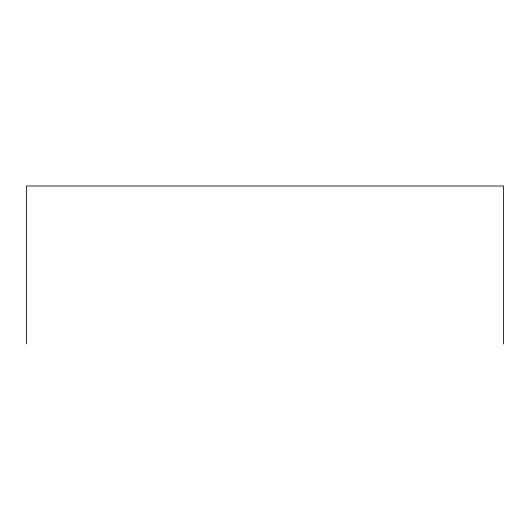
<?xml version="1.0" encoding="UTF-8"?>
<svg xmlns="http://www.w3.org/2000/svg" width="530" height="530" viewBox="0 0 530 530"><rect width="100%" height="100%" fill="white"/><g stroke="black" fill="none" stroke-linecap="round" stroke-linejoin="round"><path stroke-width="0.79" d="M503.5 344.003L503.5 185.997L26.5 185.997L26.5 344.003"/></g></svg>
